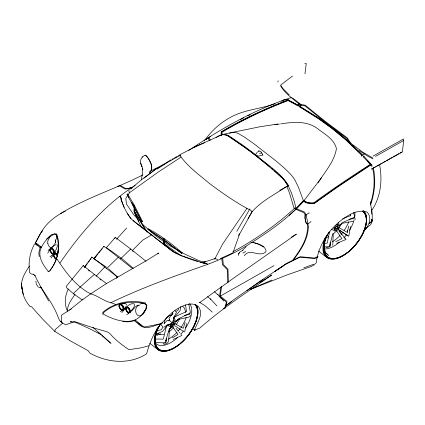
<?xml version="1.0" encoding="UTF-8"?>
<svg xmlns="http://www.w3.org/2000/svg" width="425" height="425" viewBox="0 0 425 425"><rect width="100%" height="100%" fill="white"/><g stroke="black" fill="none" stroke-linecap="round" stroke-linejoin="round"><path stroke-width="0.64" d="M166.233 338.279L166.223 342.125L165.745 342.614L163.242 343.32M350.545 214.535L350.529 215.645L342.592 218.806M347.671 232.486L347.724 230.525M166.037 326.623L165.994 328.121L163.28 339.108L155.885 339.044M129.014 190.437L128.966 191.707L129.476 192.695L125.827 198.342L126.406 203.952L133.625 214.529L137.966 219.374M332.754 245.395L333.232 233.893M149.712 173.724L149.797 171.971M238.462 255.425L238.579 253.783L239.695 252.142L243.042 250.16M130.167 312.789L130.236 310.702A3.225 1.801 61.6 0 0 127.612 307.068A3.225 1.801 61.6 0 0 125.922 309.166M173.713 320.434L172.731 321.008L172.725 321.677L173.315 321.566L173.687 320.848L173.937 317.884L180.062 310.664L180.832 306.489M163.519 238.579L164.539 239.434L164.151 243.653L164.406 239.339L163.519 238.579L163.189 238.94L164.045 239.695L163.551 243.881L171.982 250.957M178.415 308.725L178.319 309.777L175.769 311.807M192.307 328.621L194.406 330.193C196.956 322.83 204.08 314.41 198.496 306.744C192.913 301.564 184.864 304.746 179.1 307.886C171.434 311.716 166.287 318.522 160.475 324.541C153.473 332.987 149.515 343.4 146.614 353.818C129.163 364.963 107.578 362.801 90.079 353.239L88.092 350.641L70.89 341.19L54.937 331.527L55.144 329.609L62.56 323.218L65.779 324.753L74.301 321.831L87.502 327.728L100.964 334.533M171.711 324.631C172.571 325.81 174.245 323.659 174.128 322.618C171.897 320.949 171.663 326.405 169.665 326.352L167.641 325.47L166.584 325.906M53.486 255.505L53.614 254.394L51.106 258.055M118.984 306.398L119.372 304.475L119.882 304.002C121.948 303.673 124.626 302.462 126.331 304.279L126.57 305.017M56.493 239.238L56.769 236.868L56.196 234.913L54.82 234.063C47.86 236.571 42.442 243.61 40.173 250.5C38.473 258.209 43.706 266.018 48.455 271.495L49.343 271.166M106.436 283.565L90.642 293.872L82.253 299.928L73.828 294.01L73.955 293.006L80.166 287.04L94.361 274.401L106.436 283.565L146.529 260.578L158.748 252.976L157.771 253.874M83.204 266.055L83.263 265.551L94.361 274.401L94.297 274.901M117.688 277.323L95.864 259.946L91.901 257.061L91.821 257.64M132.685 268.701L109.353 250.293L103.886 246.314L103.817 246.856M104.736 267.378L104.8 266.873L96.14 276.197M130.624 249.502L130.682 248.997L115.324 237.394L106.409 247.626L121.449 258.273L133.269 268.255M163.721 344.447L167.099 343.469L168.635 341.217L169.426 329.959C170.298 328.344 171.222 327.829 170.616 326.527A0.738 0.595 -49.2 0 1 170.962 326.023A0.76 0.616 -49.2 0 1 171.317 325.874C172.736 325.98 169.671 328.477 169.883 328.743L172.492 327L172.752 324.87L171.557 323.94M172.492 327L172.752 324.881M304.975 73.865L306.25 63.458L304.805 63.564M336.292 230.934L336.558 228.799L337.45 227.986L337.933 226.552L337.152 226.084L335.739 227.253L335.538 228.735L336.558 228.799L335.213 227.758M361.553 156.347L361.675 155.337M373.123 156.071L403.41 138.986L403.75 140.478L402.337 151.98L371.524 169.081L375.525 166.823M115.324 237.394L114.745 238.499M214.8 259.022L214.853 258.618L217.722 259.399M151.523 169.086L151.592 166.101L151.151 164.332M149.743 172.173L151.613 169.947C152.649 164.518 149.345 159.38 146.072 155.359L145.408 155.178C140.298 156.804 139.172 162.393 141.982 166.568L140.712 162.993M316.832 259.048L316.253 262.756L313.99 264.988L311.275 266.475L286.45 275.145L250.309 289.457M54.937 331.527L43.068 319.563L31.615 306.738L30.111 306.627C25.675 301.538 22.318 294.987 22.217 288.192M350.492 226.583L348.771 236.284L338.481 229.596M221.579 286.142L220.341 296.129L226.764 301.314L226.966 302.069L225.192 308.162L224.501 308.709L223.194 308.603M220.708 287.226L219.587 296.528L226.089 301.793L226.291 302.547L224.501 308.709M146.253 307.897L146.832 305.001L144.978 303.578C130.751 300.401 114.633 302.876 103.466 312.731L103.434 314.234C112.498 319.101 124.302 323.505 134.693 320.216C140.223 317.337 146.264 311.886 146.386 305.24L144.877 303.848L142.333 303.381L139.857 304.04M141.387 179.775L142.699 171.562L142.556 168.231L142.837 169.283L141.642 165.607M329.54 231.848L327.255 243.169L324.897 243.27M186.687 323.574L184.567 332.042M348.739 226.185L347.23 232.353L338.683 227.529M299.062 103.806L298.621 105.713L299.078 106.032L301.352 104.922M148.447 228.878L148.298 229.495L147.927 229.415L148.447 228.878C160.634 235.312 171.695 243.684 182.022 252.763L181.873 253.374L181.502 253.3L164.045 239.865L147.927 229.415M102.526 314.234L103.036 312.152C114.612 302.138 131.134 299.312 145.754 303.073M329.439 246.75L332.775 233.787M47.929 271.793L49.773 270.752C57.89 260.371 61.359 246.303 56.546 233.729M47.828 241.373L48.296 239.626L50.086 236.714M316.806 258.995C319.781 244.63 327.861 231.678 338.9 222.11C346.625 216.033 356.57 208.813 366.918 211.995C372.55 217.265 369.043 226.637 363.726 230.903M56.69 258.527C65.732 272.276 75.655 286.078 90.642 293.872C97.713 295.556 103.615 301.091 110.893 302.68C142.051 287.661 174.707 276.085 207.246 264.483L207.384 263.999L206.927 263.681L200.021 262.012L182.134 255.893L174.287 252.307L134.422 221.637L130.974 218.636L127.181 213.175M165.235 342.507L168.969 329.853L170.005 328.583M50.187 250.293L50.389 248.63A3.225 1.801 61.6 0 1 53.019 248.965A3.225 1.801 61.6 0 1 54.533 252.758M370.611 204.829C374.568 193.046 376.098 180.147 373.309 167.944M249.932 208.861L236.81 231.237M370.377 204.074C374.106 192.642 375.333 180.147 372.651 168.364M40.396 246.755L38.824 252.593L39.206 256.7M185.173 322.437L183.249 328.291L175.148 323.797M121.848 312.566C125.04 309.076 128.451 302.903 133.933 303.721L134.428 304.906C134.55 308.088 131.314 309.868 130.034 312.359A3.225 1.801 61.6 0 1 126.209 310.192M306.005 214.944C303.572 217.228 306.25 221.175 306.393 223.832L307.727 223.635L307.116 219.475L306.005 214.944L304.752 215.486M127.399 194.607L127.617 194.002L134.252 205.062L142.343 221.186L142.125 221.792L141.626 221.483L126.9 194.299L127.617 194.002M335.495 230.116L335.421 229.771L334.757 229.946A0.723 0.606 -48.7 0 0 334.411 230.451L334.746 231.115L335.495 230.116L334.576 229.633M238.553 235.572L239.243 233.734M305.102 215.884C304.651 217.754 305.591 221.908 306.361 223.651M277.78 81.956L278.237 80.824M68.255 289.037C64.913 295.885 63.941 304.316 67.618 311.228L61.779 314.962L61.312 315.786L61.535 322.315L62.56 323.218L60.663 321.199M53.348 265.657C58.724 256.36 59.697 244.858 56.376 234.701L54.947 233.575L52.318 234.871M34.558 244.088C29.585 252.801 28.151 263.133 29.745 272.972M40.417 246.537L40.014 247.355L40.906 247.754L41.283 246.941L35.525 242.744L40.89 232.73L42.59 230.711M257.715 151.938L258.91 150.848L260.892 151.704L262.841 155.029L258.416 156.108A2.683 1.583 12 0 1 257.077 155.662M176.646 321.188L178.256 318.872L190.172 313.023L190.352 312.12L188.764 303.992M162.881 326.883L161.431 329.747L157.324 330.602M214.806 258.952L222.668 243.998L246.957 208.346M47.706 253.236L50.145 249.448M178.378 155.725L179.414 154.854L179.887 155.274C187.393 166.441 198.799 174.415 208.962 183.074C221.792 192.759 235.014 201.987 249.199 209.61L249.719 209.557L252.153 211.581L239.567 234.111L232.9 252.902L220.336 258.623M176.545 312.253L173.32 318.219L173.496 319.249M248.035 218.593L252.153 211.581M227.301 282.763L227.673 282.12L227.258 269.604L222.44 264.738L221.85 258.724L222.727 258.405L223.279 264.371L227.975 269.2L228.379 281.621L227.991 282.274M353.945 218.137L353.658 218.631L349.074 219.204M143.188 314.187L146.859 307.976M173.751 322.219L175.169 319.844L173.772 317.47M337.551 226.148L338.969 223.778L338.146 222.413M372.103 209.918C380.641 196.961 382.585 180.248 379.663 165.219M126.007 306.441L123.898 309.028L120.27 311.822M175.838 321.592L175.923 320.976L175.19 321.018L174.856 322.15L178.373 319.377L189.024 317.114L190.745 315.515M339.639 225.521L339.729 224.91L338.98 224.942L338.661 226.079L342.178 223.311L353.143 221.292M41.145 232.369C46.596 222.918 55.595 215.709 65.429 211.161M144.904 310.42C143.268 312.311 142.55 315.733 139.591 315.95A4.781 3.644 82.6 0 1 136.138 313.262C134.874 310.335 135.899 305.623 139.559 305.214L137.477 305.246L135.543 306.712L131.463 311.222M318.118 182.782C324.822 171.817 334.326 161.675 336.43 148.623C334.167 138.847 324.286 134.008 317.029 128.228C306.446 120.647 292.841 122.012 280.712 123.882M50.139 270.465L52.992 266.188M255.887 154.137L257.13 152.315M347.597 235.105L347.368 235.445L338.518 229.606M310.994 221.372L310.457 222.158L307.594 224.028L307.472 223.545M75.023 294.36C71.751 299.476 67.012 304.757 67.618 311.228L71.342 308.954M59.93 263.064C80.405 233.298 104.396 204.962 135.123 185.396M354.949 219.752L355.226 219.358L354.328 215.916M238.6 253.948L239.689 252.407M84.368 267.182L91.901 257.061M85.005 266.815L87.268 263.766M88.395 262.246L89.526 260.722M90.291 259.691L91.056 258.666M321.374 177.9L303.578 201.179C288.628 217.802 270.215 230.934 251.366 242.776M171.541 326.533L169.883 328.743L171.254 327.011M210.306 140.208L209.036 137.854L208.287 137.79L205.737 139.575M204.218 140.909C210.805 131.75 219.072 123.755 228.942 118.219C242.872 109.772 259.861 109.119 275.012 103.812M95.104 257.407L98.026 253.868M98.86 252.854L100.114 251.34M100.948 250.33L102.197 248.811M106.611 267.245L93.627 258.729L103.886 246.314M41.873 231.827L40.412 233.559L35.1 243.504L35.339 243.913L35.727 243.068L40.014 247.355L35.371 243.934L35.551 243.536L36.858 245.034M83.263 265.551L66.263 286.354L66.587 287.752L73.828 294.01M167.859 325.072L162.424 331.516L156.087 333.976M53.959 253.985L55.856 251.908M251.988 211.873C261.912 200.488 275.868 193.88 288.123 185.603L285.377 181.491M340.993 224.028L342.061 222.806L354.376 217.265M116.578 239.227L126.645 228.023M130.257 311.722L128.637 313.501L126.74 314.681M363.715 230.998L366.605 227.832L370.828 224.554C374.005 217.207 371.052 209.222 370.409 201.7M296.034 208.383L294.769 207.841L294.923 208.484L296.214 209.052L296.034 208.383L303.461 200.536L303.678 201.163L296.188 209.004L289.037 215.443M29.527 266.023C24.979 272.669 19.731 280.999 22.02 289.43M175.408 321.964L177.188 320.105M181.502 253.3L182.022 252.763M246.277 246.601L242.308 250.511M118.283 257.221L106.632 268.637M132.552 250.336L142.71 240.136L151.661 234.898L153.239 236.358M163.901 323.85L167.2 320.349L169.511 320.466L172.322 323M171.19 315.456L172.933 313.783M51.558 248.094L52.503 247.196M335.506 228.57L333.466 230.281L331.25 229.25M297.712 105.007L299.136 103.705M364.517 153.728L362.615 155.46L362.164 155.072M52.976 246.744L56.334 244.2M93.627 258.729L96.05 256.567M279.777 190.379L288.123 185.603L291.566 193.194L294.35 201.641L296.188 209.004L294.934 208.489L294.18 208.638C275.777 225.675 254.83 239.732 232.911 251.823M206.173 139.517L206.274 139.081M116.402 278.258L117.273 277.504M46.484 239.015L52.02 234.255M145.233 155.816L145.557 155.545M206.964 138.768L207.543 138.279L208.255 138.364L209.467 140.67M82.923 299.306L69.53 310.048M145.068 155.46L145.408 155.178M244.37 255.701C249.767 247.605 259.096 257.869 265.694 251.956L266.092 250.798C264.855 244.943 257.045 243.504 252.062 242.282L250.373 242.951M48.062 250.522L52.817 246.335L54.724 243.892L55.808 241.756L55.186 239.626L55.67 242.622M50.081 256.78C53.89 254.038 56.977 249.656 57.428 244.943M143.9 178.202L156.432 168.619L141.929 179.382L130.672 188.923L132.605 187.537M292.543 75.995L280.67 85.096L283.034 88.671L289.244 94.961M216.059 137.642L218.137 136.112L222.413 134.523L233.086 132.223L235.854 132.568L238.701 133.737L244.577 137.201L253.204 143.23L275.979 160.932L284.442 168.188L290.047 173.65L292.809 176.837L295.184 180.492L298.552 187.542L303.578 201.179L307.004 202.661L313.793 203.591L337.779 186.495L370.977 164.555L367.588 160.677M117.81 186.713L119.26 185.651L124.987 188.982L128.079 188.721L131.506 187.494L128.238 188.413L125.8 188.599L120.078 185.332L118.618 186.384M231.545 301.591L225.351 306.106L233.899 299.567L260.206 281.138L287.507 262.868L300.337 256.732L314.617 258.049L318.022 256.317L317.714 257.215L314.659 258.554L299.721 257.199L286.285 264.053M129.482 192.69L158.392 171.976L181.061 157.117M246.983 290.695L263.155 279.427M141.371 227.428L134.146 211.815L134.178 207.347L133.115 205.179L133.53 204.898L134.794 207.262L134.555 211.512L144.388 228.464L147.082 232.077M163.837 327.282L168.125 324.36L169.06 324.498M274.64 271.559L286.657 263.404M120.482 258.905L130.682 248.997L146.03 261.269M207.883 138.242L209.945 136.898M274.667 271.602L284.07 265.487M260.004 282.625L271.628 275.071C247.233 292.055 222.201 308.322 199.888 328.052L194.406 330.193L195.367 329.896M142.439 157.117L142.858 156.846M157.149 168.465L159.38 167.036M160.496 166.324L162.727 164.895M163.843 164.178L171.1 159.768M156.937 169.145L168.9 161.59L180.752 155.083M250.277 243.456C236.81 252.105 222.243 258.947 207.246 264.483M188.769 150.397C220.74 128.865 254.485 109.459 291.337 97.553M180.269 154.535L195.165 146.806M281.525 101.24L283.592 100.002L285.287 99.588L287.502 100.018L288.325 99.716L286.11 99.291L284.421 99.71L282.359 100.948M291.401 237.123L296.453 234.101L233.984 277.876L199.628 302.664L199.463 302.265L205.126 305.745L212.256 312.083M170.627 324.583L171.227 323.669A0.76 0.457 -79.5 0 0 171.057 323.43A0.738 0.441 -79.5 0 0 170.685 323.452L170.074 324.557L170.627 324.583L169.718 324.068M242.898 253.098L245.565 251.526M273.934 265.673L219.093 296.809M375.487 156.421L403.75 140.478M376.672 166.18L382.383 162.956M383.525 162.308L385.241 161.341M386.383 160.698L392.1 157.473M393.242 156.83L398.958 153.606M400.1 152.963L401.811 151.996M240.237 119.685L243.716 117.746M172.221 159.147L173.342 158.525M174.462 157.903L177.257 156.347M172.337 337.832L177.974 334.528L172.667 326.671M210.46 136.558L210.827 136.361M142.858 174.93C115.828 188.679 86.53 197.737 60.493 213.578M149.871 171.381L164.411 164.108M335.676 241.713L341.95 238.595L336.217 230.387M247.791 115.834L250.118 114.745M255.515 155.545L256.233 155.21C267.32 164.847 280.766 172.821 288.517 185.539L287.879 185.948L284.989 181.3L282.641 178.516C265.652 162.849 247.191 148.288 227.72 135.825L225.138 134.773L221.866 134.635C224.065 133.779 226.52 134.645 228.549 135.591L243.254 145.467L256.233 155.21M299.067 106.579L318.474 118.687L332.536 128.86L333.258 128.525L340.553 134.433L351.045 143.778M299.152 106.218L318.909 118.687L332.86 128.817L333.981 128.308M173.129 339.458L181.565 335.638L181.868 335.235L181.618 334.794M204.839 142.534L193.752 147.422L222.413 134.523L225.425 134.884L228.135 135.867L250.638 151.449L270.029 166.998M250.182 289.404L271.819 280.08M141.626 221.483L142.343 221.186M336.616 243.355L346.072 239.477L339.108 230.711M135.511 320.455L134.528 320.827L134.231 320.301L135.155 319.913L141.886 325.598L143.406 326.607L144.883 326.953L158.578 324.217L162.244 322.894L162.679 322.331L161.25 323.908C154.838 324.897 147.162 330.05 141.047 326.087L141.886 325.598L134.528 320.827L141.004 326.049L141.403 325.821L138.927 324.376M287.629 100.422C264.759 109.039 242.813 119.972 221.457 131.814L221.595 135.649M303.795 267.846L313.714 264.217M151.146 170.106L151.613 169.947M329.487 245.124L330.645 244.726M214.853 258.618L202.343 262.772L206.927 263.681L200.133 262.267M71.373 321.502L70.173 321.874L75.517 321.863L93.314 327.856L107.238 331.835L109.804 333.492C115.26 339.867 122.087 345.111 129.035 349.69L141.174 347.809L148.888 345.759M261.587 152.926L259.548 153.361M229.553 133.269L233.086 132.223M233.601 132.138L260.153 126.724L277.695 124.063M135.352 320.567L127.936 321.868L122.634 321.555M339.697 226.913L337.811 227.317L336.467 226.27M174.016 323.382L175.892 322.979M274.895 124.716L276.186 124.456M167.875 325.146L170.202 324.743M174.733 316.503L175.998 316.29L186.554 311.583L185.491 304.81M184.567 315.318L189.593 314.495L189.917 314.033L189.773 312.89M337.28 230.493L337.694 230.424M326.033 247.292L329.773 246.718L330.289 246.261L330.135 242.287M53.704 253.263L52.673 253.406L51.457 252.461L50.639 250.877L50.591 249.39L51.34 248.694L52.535 249.119M129.439 312.136L128.408 312.279L127.192 311.334L126.374 309.751L126.326 308.263M276.834 124.323L279.422 124.031M173.506 326.586L173.947 326.538M119.563 196.323L120.673 196.632C122.278 204.722 126.124 212.293 131.033 218.875M309.421 213.005L308.789 212.994L305.697 215.193M155.449 342.614L164.374 342.842M324.721 246.813L328.546 247.058M253.029 242.654L254.325 242.866M205.604 261.949L199.777 260.987L184.083 253.752L178.335 250.527M115.749 304.433L110.893 302.68M191.702 259.574L197.726 261.502M31.216 273.934L33.958 274.534L33.336 274.082L35.185 275.825L34.845 275.49L40.742 286.944L48.678 301.022M41.639 288.155L38.138 286.971M120.583 303.907L121.412 304.194A3.533 1.976 61.6 0 1 123.648 309.793M55.356 253.789L56.227 254.097L57.412 255.574M120.413 304.544L121.72 305.012L122.905 306.483L123.245 307.679M254.979 242.972L258.193 244.147M182.787 256.349L191.101 259.383M57.497 250.771L57.943 251.393L57.97 252.779L57.481 254.857L56.753 253.927A3.533 1.976 61.6 0 0 53.619 254.363A3.533 1.976 61.6 0 0 56.111 259.165M372.64 157.893L363.056 152.336L350.843 143.315L347.06 137.732L325.407 121.507L305.24 105.219L300.863 104.46L292.591 97.984M373.145 158.929L367.806 156.235L359.029 150.492M282.896 178.436L274.428 170.797M174.946 252.817L182.192 256.132M258.751 244.402L263.601 246.983M170.595 325.64L171.7 326.193M288.198 100.204L294.668 103.525M177.188 249.884L169.139 245.363L155.284 235.546L141.876 223.731M295.253 103.828L296.926 104.853M297.967 105.905L288.081 100.528C265.359 109.31 242.925 119.542 222.148 132.212L222.052 135.118M298.35 105.336L288.118 99.827C265.126 108.89 242.192 118.973 221.202 132L221.133 135.591M299.476 106.032L319.106 118.293L333.258 128.525M175.01 325.895L183.303 331.309M148.819 229.84L164.39 240.539M164.023 243.562L180.71 255.526M174.346 252.54L164.055 244.827M164.911 240.901L175.488 248.625M176.556 249.417L181.873 253.374M172.258 312.518L173.007 313.076L169.017 318.197L169.511 320.466M162.621 326.565L160.347 324.047M99.944 279.241L100.969 280.027M145.531 230.398L133.009 220.58M146.561 231.189L151.183 234.754M318.474 251.021L327.277 257.863M172.81 322.453L174.011 323.388M127.495 312.412L128.509 313.198M56.376 258.788L55.048 257.757L54.15 256.02L54.097 254.394M121.874 309.703L120.546 308.672L119.643 306.935L119.59 305.304M149.887 343.368L158.61 350.147M161.479 242.818L163.025 244.024M154.27 237.166L160.963 242.415M88.437 270.289L89.415 271.06M132.159 250.729L133.179 251.552M214.407 291.757L218.174 294.945M207.607 296.639L210.912 299.46M332.86 128.817L346.163 139.873L362.212 155.114M332.536 128.86L345.977 140.069L361.723 155.226M84.15 266.826L85.101 267.596M108.524 268.733L117.853 277.243M167.227 246.941L163.678 243.977L164.172 239.79L163.189 238.94M271.495 168.268L272.962 169.532M98.717 332.578L101.145 334.688M102.112 335.527L110.357 342.699M111.052 343.602L93.001 327.441M325.502 252.769L328.435 255.393L325.81 252.87L324.434 249.013M352.468 145.106L362.413 154.833M182.723 306.398L184.03 307.615L185.316 310.585L185.47 312.364M363.795 156.193L371.413 164.576C352.463 177.092 333.418 189.497 315.116 202.964C311.498 204.42 306.622 203.681 303.54 201.238L304.061 200.536C306.712 202.932 311.132 203.522 314.426 202.38C332.562 189.056 351.337 176.63 370.191 164.358L363.125 156.607M363.131 156.018L364.055 156.926M61.535 322.315L59.468 320.28L55.51 310.85L51.329 303.115L40.742 286.944M220.878 297.989L223.805 301.017M216.962 305.963L210.37 298.855M335.118 225.861L336.122 226.929M146.492 156.049L148.564 158.929L151.002 163.742M217.627 294.339L221.42 298.594M174.957 310.601L175.552 311.275M338.874 230.966L341.695 234.403M344.117 237.352L344.925 238.335M283.31 178.946L284.962 180.981M128.27 307.992L129.349 309.342L129.657 310.431M52.897 249.571L53.614 250.468M176.12 328.27L178.489 331.234M179.276 332.223L180.067 333.211M350.747 144.102L347.103 138.624L325.311 122.288L305.007 105.899L300.767 105.246C293.553 99.418 285.478 93.962 280.569 85.882M146.625 231.189L134.555 211.512L134.677 207.182L133.53 204.898M36.252 283.99L37.825 286.471M372.162 165.41L371.62 164.464L370.956 164.889L372.05 166.775M30.382 273.004L30.781 273.7M131.569 202.268L133.997 206.662M128.286 196.249L128.881 197.343M134.3 207.209L137.493 213.169M138.077 214.248L140.877 219.47M141.504 220.633L142.125 221.792M133.115 205.179L134.273 207.427L134.146 211.815L138.762 221.239M262.368 153.962L262.841 155.029M124.111 207.304L121.736 201.328L120.673 196.632M287.013 186.692L289.542 193.141L294.18 208.638M371.859 219.507L372.417 221.228L370.154 223.04L369.123 223.359L369.325 222.716L370.334 222.424L372.066 220.873L371.753 219.741M53.768 251.01L54.076 252.099M47.834 243.238L48.312 244.991A4.781 3.644 82.6 0 0 51.765 247.679M353.632 212.627L354.524 216.341M120.944 198.857L121.608 201.965M23.317 294.477L21.25 283.502L22.387 289.802M35.928 281.084L36.189 283.406M258.91 150.848L258.952 151.263M371.785 209.706L371.832 214.163M371.886 219.252L371.902 220.527M324.604 245.103L324.631 250.187M47.749 241.644L47.754 243.371M363.481 210.715A29.739 15.231 -52.1 0 1 351.491 249.167M350.572 250.033A29.739 15.231 -52.1 0 1 342.577 255.951M342.067 256.233A29.739 15.231 -52.1 0 1 325.215 237.639M350.391 214.072A23.019 11.788 -52.1 0 1 350.258 215.953M348.739 221.855A23.019 11.788 -52.1 0 1 344.218 230.318M342.763 232.3A23.019 11.788 -52.1 0 1 341.227 234.17M340.027 235.492A23.019 11.788 -52.1 0 1 332.446 241.729M363.178 210.858A29.426 15.072 -52.1 0 1 359.258 239.971A29.426 15.072 -52.1 0 1 331.022 258.889A29.426 15.072 -52.1 0 1 326.612 235.36M362.435 211.087A28.804 14.753 -52.1 0 1 363.439 232.146A28.804 14.753 -52.1 0 1 342.991 255.521M342.497 255.797A28.804 14.753 -52.1 0 1 328.004 233.708M328.302 233.134A28.804 14.753 -52.1 0 1 328.87 232.071M354.838 212.245A26.159 13.398 -52.1 0 1 354.615 217.605M354.073 220.028A26.159 13.398 -52.1 0 1 349.536 230.302M346.757 234.387A26.159 13.398 -52.1 0 1 343.984 237.761M339.304 242.314A26.159 13.398 -52.1 0 1 324.658 249.008M362.323 211.002A28.804 14.753 -52.1 0 1 366.164 218.647M366.047 222.657A28.804 14.753 -52.1 0 1 355.72 244.306M354.498 245.74A28.804 14.753 -52.1 0 1 349.392 250.803M347.416 252.413A28.804 14.753 -52.1 0 1 343.379 255.143M342.385 255.707A28.804 14.753 -52.1 0 1 327.601 234.202M341.355 224.044A16.777 8.59 -52.1 0 1 339.447 227.2M336.313 231.088A16.777 8.59 -52.1 0 1 333.205 233.947M328.929 236.619A16.777 8.59 -52.1 0 1 326.873 237.373M172.157 322.66A1.668 0.855 -52.1 0 1 171.902 323.011M179.515 318.729A16.777 8.59 -52.1 0 1 176.248 324.525M173.469 327.903A16.777 8.59 -52.1 0 1 168.757 331.936M164.034 334.193A16.777 8.59 -52.1 0 1 158.047 333.227M164.374 323.292A5.578 2.858 -52.1 0 1 166.844 317.544A5.578 2.858 -52.1 0 1 171.673 315.557M168.847 320.944A5.578 2.858 -52.1 0 1 169.772 319.818M195.16 304.613A28.804 14.753 -52.1 0 1 188.652 334.656A28.804 14.753 -52.1 0 1 160.889 350.274A28.804 14.753 -52.1 0 1 160.14 324.312M196.222 305.113A29.426 15.072 -52.1 0 1 174.075 348.107A29.426 15.072 -52.1 0 1 158.461 326.421M196.573 305.277A29.739 15.231 -52.1 0 1 174.261 348.001A29.739 15.231 -52.1 0 1 157.266 328.105M195.059 304.534A28.804 14.753 -52.1 0 1 197.482 311.525M197.327 314.909A28.804 14.753 -52.1 0 1 187 336.552M186.187 337.519A28.804 14.753 -52.1 0 1 180.678 343.049M178.697 344.659A28.804 14.753 -52.1 0 1 174.165 347.682M173.666 347.958A28.804 14.753 -52.1 0 1 159.471 325.295M189.545 303.583A26.159 13.398 -52.1 0 1 185.698 327.903M183.579 330.942A26.159 13.398 -52.1 0 1 180.806 334.31M177.597 337.567A26.159 13.398 -52.1 0 1 155.927 343.512M158.498 333.79A25.925 13.276 -52.1 0 1 156.049 334.958M186.198 317.486A23.019 11.788 -52.1 0 1 180.901 327.601M180.189 328.562A23.019 11.788 -52.1 0 1 178.288 330.91M177.087 332.233A23.019 11.788 -52.1 0 1 168.412 339.102M166.547 340.005A23.019 11.788 -52.1 0 1 165.32 340.489M160.597 333.837A23.019 11.788 -52.1 0 1 156.947 335.272M56.844 258.984A2.826 1.578 61.6 0 1 54.039 257.003A2.826 1.578 61.6 0 1 54.416 253.911A2.826 1.578 61.6 0 1 57.178 256.254M56.121 258.798A3.113 1.742 61.6 0 1 54.735 257.417M53.927 254.57A3.113 1.742 61.6 0 1 57.343 255M53.178 254.012A3.225 1.801 61.6 0 1 50.989 252.312M119.425 305.479A3.113 1.742 61.6 0 1 122.182 305.097A3.113 1.742 61.6 0 1 123.42 309.464A3.113 1.742 61.6 0 1 120.227 308.332M126.156 309.533A2.869 1.604 61.6 0 1 128.143 307.689A2.869 1.604 61.6 0 1 129.806 312.04A2.869 1.604 61.6 0 1 126.608 310.702M123.133 310.271A3.533 1.976 61.6 0 1 119.462 307.418M119.143 306.292A3.533 1.976 61.6 0 1 119.112 305.272M308.311 227.003C308.082 239.28 300.735 250.203 293.611 259.691L292.767 260.169C300.348 249.889 308.869 237.702 307.28 224.257L308.035 223.81L308.311 227.003M338.497 228.586L338.082 229.309L337.429 229.452A0.723 0.398 -21.6 0 1 337.264 229.16L338.151 228.108L338.497 228.586M174.691 324.658L174.277 325.375L173.634 325.529A0.738 0.404 -24.6 0 1 173.607 324.982L174.356 324.185L174.691 324.658M333.891 228.347C333.891 229.245 335.633 227.864 334.852 227.354A0.723 0.436 -82.6 0 0 334.48 227.375L333.891 228.347M337.54 224.474C337.105 226.977 335.649 224.257 337.54 224.474M296.554 208.712L295.901 209.323L303.774 212.617L305.352 215.252L306.09 214.779L304.539 212.096L296.554 208.712M50.325 249.911A2.869 1.604 61.6 0 0 53.295 253.714A2.869 1.604 61.6 0 0 53.247 249.624A2.869 1.604 61.6 0 0 50.325 249.911M50.081 250.256A2.592 1.45 61.6 0 0 52.769 253.698A2.592 1.45 61.6 0 0 52.721 250.001A2.592 1.45 61.6 0 0 50.081 250.256M119.149 306.717A2.826 1.578 61.6 0 0 122.336 309.899A2.826 1.578 61.6 0 0 121.63 305.554A2.826 1.578 61.6 0 0 119.149 306.717M125.816 309.129A2.592 1.45 61.6 0 0 128.504 312.572A2.592 1.45 61.6 0 0 128.462 308.874A2.592 1.45 61.6 0 0 125.816 309.129"/></g></svg>
